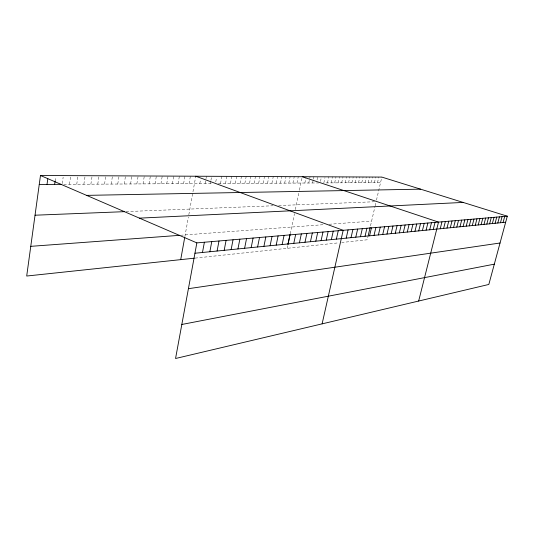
<?xml version="1.0" encoding="UTF-8"?>
<svg xmlns="http://www.w3.org/2000/svg" width="534" height="534" viewBox="0 0 534 534"><rect width="100%" height="100%" fill="white"/><g stroke="black" fill="none" stroke-linecap="round" stroke-linejoin="round"><path stroke-width="0.4" stroke-dasharray="2.67 2" d="M55.089 181.173L55.656 177.175M62.244 183.542L63.152 177.195M69.493 184.297L70.755 175.639M76.742 184.257L78.004 175.673M83.865 184.217L85.133 175.706M90.867 184.183L92.148 175.739M97.755 184.143L99.044 175.773M104.537 184.11L105.825 175.806M111.205 184.07L112.5 175.833M117.767 184.036L119.069 175.866M124.228 184.003L125.53 175.9M130.583 183.97L131.891 175.926M136.844 183.936L138.152 175.953M143.005 183.903L144.32 175.986M149.073 183.87L150.388 176.013M155.04 183.836L156.362 176.04M160.928 183.803L162.249 176.066M166.721 183.769L168.05 176.093M172.429 183.743L173.757 176.12M178.056 183.709L179.384 176.147M183.596 183.683L184.931 176.173M189.056 183.649L190.391 176.2M184.898 236.469L188.375 217.184M188.816 214.755L195.771 176.22M199.809 183.596L200.55 179.511M205.103 183.569L205.844 179.517M205.99 178.703L206.438 176.273M210.316 183.536L210.763 181.126M210.917 180.318L211.658 176.3M215.763 181.914L216.504 177.915M220.535 183.482L221.877 176.347M225.535 183.456L226.877 176.367M230.461 183.429L231.803 176.394M235.32 183.402L236.662 176.414M240.12 183.376L241.461 176.434M244.846 183.349L246.187 176.46M249.512 183.329L250.853 176.48M254.111 183.302L255.452 176.5M258.656 183.275L259.991 176.52M263.135 183.255L264.477 176.54M267.554 183.229L268.896 176.56M271.919 183.209L273.254 176.58M276.225 183.182L277.56 176.6M280.47 183.162L281.812 176.621M284.669 183.135L286.004 176.641M288.807 183.115L290.142 176.661M292.899 183.095L294.234 176.681M296.937 183.069L298.266 176.701M287.192 248.303L287.993 244.525M290.222 233.899L294.494 213.6M295.329 209.628L299.28 190.865M299.44 190.084L302.251 176.721M304.861 183.028L306.022 177.522M308.745 183.008L310.074 176.754M312.584 182.988L313.251 179.878M313.418 179.104L313.912 176.774M317.042 179.878L317.703 176.787M320.46 181.413L321.288 177.575M323.831 182.928L324.986 177.588M327.489 182.908L328.804 176.841M331.1 182.888L332.422 176.861M334.671 182.868L335.986 176.874M338.196 182.848L339.511 176.894M341.687 182.828L343.002 176.908M345.131 182.815L346.446 176.921M348.535 182.795L349.85 176.941M351.906 182.775L353.214 176.954M355.237 182.755L356.538 176.974M358.521 182.741L359.829 176.988M361.778 182.721L363.08 177.001M364.996 182.701L366.291 177.014M368.173 182.688L369.468 177.034M371.317 182.668L372.612 177.048M374.427 182.655L375.722 177.061M377.505 182.635L378.793 177.074M368.326 235.14L367.245 239.786L341.76 242.496M370.503 225.809L374.975 206.571M375.135 205.87L376.11 201.692M376.477 200.11L381.837 177.088M195.064 258.116L338.409 242.857M180.572 235.254L324.078 224.64M329.051 224.273L371.591 221.123M126.091 211.597L273.034 205.777M278.668 205.55L374.588 201.752M63.766 184.33L211.791 183.529M218.359 183.496L318.631 182.955M326.02 182.915L380.548 182.621"/><path stroke-width="0.8" d="M507.3 216.19L196.852 242.883L175.553 358.501L488.824 284.455L507.3 216.19L381.837 177.088L40.477 175.499L26.7 276.031L194.323 258.189M47.012 184.417L47.8 178.763M54.635 184.377L55.089 181.173M180.712 259.637L184.757 237.243M202.479 252.482L204.388 242.236M209.855 251.748L211.764 241.602M217.084 251.027L219 240.981M224.173 250.319L226.089 240.373M231.122 249.625L233.038 239.773M237.937 248.944L239.853 239.192M244.619 248.277L246.534 238.611M251.174 247.622L253.083 238.051M257.602 246.982L259.517 237.496M263.909 246.354L265.825 236.956M270.104 245.733L272.02 236.422M276.185 245.126L278.094 235.901M282.152 244.532L284.061 235.387M288.013 243.945L289.922 234.88M287.993 244.525L290.062 234.66M293.773 243.371L295.676 234.386M299.427 242.81L301.33 233.905M304.981 242.256L306.883 233.425M310.441 241.708L312.337 232.957M315.808 241.174L317.697 232.497M321.081 240.647L322.97 232.043M326.261 240.126L328.15 231.596M331.36 239.619L333.243 231.155M336.367 239.119L338.249 230.728M322.109 323.858L343.175 230.301L195.771 176.22M346.206 238.137L348.075 229.88M351.038 237.657L352.901 229.466M355.784 237.183L357.646 229.059M360.457 236.716L362.312 228.659M365.056 236.255L366.905 228.265M368.326 235.14L370.135 227.364M369.575 235.808L371.424 227.878M374.027 235.361L375.876 227.491M378.412 234.927L380.248 227.117M382.724 234.493L384.56 226.743M386.97 234.072L388.799 226.383M391.155 233.652L392.977 226.022M395.273 233.245L397.089 225.668M399.332 232.837L401.141 225.321M403.324 232.437L405.132 224.974M407.262 232.043L409.064 224.64M411.14 231.656L412.936 224.307M414.958 231.275L416.754 223.98M418.723 230.902L420.512 223.653M422.434 230.528L424.216 223.332M426.092 230.167L427.868 223.018M429.696 229.807L431.472 222.711M433.254 229.453L435.016 222.404M418.656 301.043L438.521 222.104L302.251 176.721M440.216 228.759L441.972 221.81M443.62 228.418L445.369 221.517M446.985 228.078L448.727 221.23M450.296 227.751L452.038 220.942M453.566 227.424L455.302 220.662M456.797 227.104L458.519 220.388M459.974 226.783L461.696 220.115M463.118 226.469L464.834 219.841M466.215 226.162L467.924 219.574M469.273 225.855L470.981 219.314M472.29 225.555L473.992 219.053M475.273 225.255L476.969 218.8M478.21 224.961L479.899 218.546M481.114 224.674L482.796 218.299M483.984 224.387L485.66 218.052M486.814 224.106L488.483 217.812M489.611 223.826L491.273 217.572M492.368 223.552L494.03 217.331M495.091 223.279L496.747 217.098M497.788 223.012L499.437 216.864M500.445 222.745L502.087 216.637M503.075 222.484L504.71 216.41M181.82 324.472L494.317 264.163M188.415 288.687L500.044 243.003M194.95 253.236L505.665 222.224M30.772 246.341L179.804 235.314M139.441 218.146L463.138 202.426M35.037 215.209L124.502 211.664M86.588 195.371L420.572 189.163M39.249 184.457L61.297 184.343M40.477 175.499L196.852 242.883"/></g></svg>
